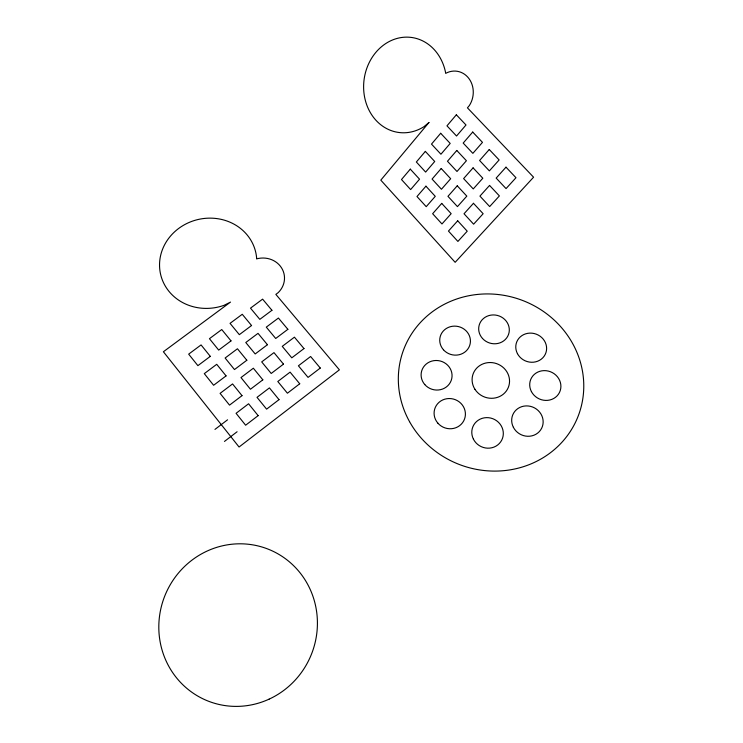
<?xml version="1.0" encoding="UTF-8"?>
<svg xmlns="http://www.w3.org/2000/svg" width="743" height="743" viewBox="0 0 743 743"><rect width="100%" height="100%" fill="white"/><g stroke="black" fill="none" stroke-linecap="round" stroke-linejoin="round"><path stroke-width="1.11" d="M224.47 441.426L237.101 431.757M214.959 429.408L227.562 419.804M256.623 257.951L256.567 258.898A22.104 20.525 -9.2 0 1 281.458 267.731A22.104 20.525 -9.2 0 1 278.226 292.612L275.857 294.395L339.393 369.838L239.06 447.017L163.386 351.755L230.497 302.095L224.024 305.336A48.824 44.914 -13.6 0 1 161.027 276.024A48.824 44.914 -13.6 0 1 200.229 219.055A48.824 44.914 -13.6 0 1 256.623 257.951M428.943 122.521L380.806 180.14L455.153 262.307L533.576 177.206L467.44 107.837L469.316 105.608A22.123 19.541 -79.8 0 0 469.009 78.647A22.123 19.541 -79.8 0 0 445.661 73.381L445.54 72.377A47.942 41.376 -82.4 0 0 392.527 39.983A47.942 41.376 -82.4 0 0 366.708 104.8A47.942 41.376 -82.4 0 0 423.881 126.747L428.943 122.521M410.303 169.135L401.489 179.537L410.638 189.567L419.535 179.193L410.303 169.135M425.34 151.386L416.349 162.002L425.628 172.079L434.711 161.491L425.34 151.386M440.683 133.276L431.507 144.105L440.933 154.228L450.193 143.427L440.683 133.276M456.341 114.793L446.97 125.846L456.546 136.015L466 124.982L456.341 114.793M425.934 186.177L416.981 196.533L426.222 206.675L435.259 196.338L425.934 186.177M441.212 168.503L432.073 179.072L441.453 189.261L450.676 178.719L441.212 168.503M456.796 150.467L447.472 161.259L457.001 171.484L466.409 160.729L456.796 150.467M472.706 132.059L463.186 143.074L472.864 153.355L482.476 142.368L472.706 132.059M441.732 203.396L432.64 213.705L441.974 223.959L451.159 213.668L441.732 203.396M457.251 185.806L447.964 196.328L457.456 206.619L466.818 196.133L457.251 185.806M473.087 167.853L463.613 178.589L473.245 188.936L482.811 178.227L473.087 167.853M489.256 149.519L479.588 160.488L489.368 170.881L499.138 159.94L489.256 149.519M457.697 220.801L448.456 231.064L457.902 241.429L467.226 231.194L457.697 220.801M473.467 203.294L464.031 213.77L473.625 224.182L483.145 213.733L473.467 203.294M489.563 185.425L479.932 196.115L489.674 206.573L499.389 195.911L489.563 185.425M505.992 167.175L496.166 178.097L506.057 188.601L515.976 177.716L505.992 167.175M258.146 415.634L245.627 425.219L236.079 413.312L248.58 403.783L258.146 415.634M279.024 399.641L266.607 409.152L257.022 397.347L269.421 387.892L279.024 399.641M299.726 383.778L287.411 393.214L277.798 381.503L290.095 372.132L299.726 383.778M320.27 368.045L308.057 377.398L298.407 365.797L310.611 356.501L320.27 368.045M242.014 395.647L229.531 405.13L220.095 393.363L232.559 383.936L242.014 395.647M262.836 379.831L250.447 389.239L240.983 377.565L253.344 368.212L262.836 379.831M283.492 364.135L271.204 373.469L261.703 361.897L273.972 352.628L283.492 364.135M303.98 348.569L291.795 357.829L282.256 346.359L294.423 337.164L303.98 348.569M226.067 375.893L213.612 385.273L204.288 373.636L216.724 364.311L226.067 375.893M246.834 360.244L234.482 369.55L225.12 358.015L237.454 348.764L246.834 360.244M267.434 344.724L255.183 353.956L245.784 342.514L258.025 333.347L267.434 344.724M287.866 329.325L275.709 338.483L266.291 327.143L278.421 318.041L287.866 329.325M210.306 356.361L197.889 365.649L188.666 354.142L201.065 344.919L210.306 356.361M231.017 340.888L218.693 350.092L209.442 338.687L221.739 329.539L231.017 340.888M251.561 325.527L239.339 334.666L230.051 323.354L242.255 314.28L251.561 325.527M271.938 310.295L259.818 319.36L250.502 308.141L262.604 299.141L271.938 310.295M409.56 421.68A93.377 87.906 20.4 0 0 570.104 431.757A93.377 87.906 20.4 0 0 493.482 294.117A93.377 87.906 20.4 0 0 409.56 421.68M474.926 389.267A18.854 17.748 20.3 0 0 507.339 389.453A18.854 17.748 20.3 0 0 490.194 362.528A18.854 17.748 20.3 0 0 474.926 389.267M513.367 427.271A15.937 14.99 27.2 0 0 540.598 430.021A15.937 14.99 27.2 0 0 528.273 405.984A15.937 14.99 27.2 0 0 513.367 427.271M473.412 439.122A15.909 15.129 25.8 0 0 500.661 441.89A15.909 15.129 25.8 0 0 488.578 417.705A15.909 15.129 25.8 0 0 473.412 439.122M437.878 423.166A15.733 15.027 19.6 0 0 464.533 419.052A15.733 15.027 19.6 0 0 446.84 398.722A15.733 15.027 19.6 0 0 437.878 423.166M424.81 384.595A15.529 14.739 14.2 0 0 451.177 380.555A15.529 14.739 14.2 0 0 433.763 360.671A15.529 14.739 14.2 0 0 424.81 384.595M443.46 349.786A15.399 14.451 13.7 0 0 469.576 345.811A15.399 14.451 13.7 0 0 452.208 326.307A15.399 14.451 13.7 0 0 443.46 349.786M482.495 338.464A15.408 14.34 16.6 0 0 508.518 334.499A15.408 14.34 16.6 0 0 490.974 315.116A15.408 14.34 16.6 0 0 482.495 338.464M517.434 353.631A15.566 14.442 20.7 0 0 544.117 356.25A15.566 14.442 20.7 0 0 532.025 333.18A15.566 14.442 20.7 0 0 517.434 353.631M531.421 391.589A15.789 14.702 24.8 0 0 558.411 394.273A15.789 14.702 24.8 0 0 546.086 370.701A15.789 14.702 24.8 0 0 531.421 391.589M269.115 699.135A81.674 78.897 -67.9 0 0 285.823 559.005A81.674 78.897 -67.9 0 0 159.401 617.154A81.674 78.897 -67.9 0 0 269.115 699.135"/></g></svg>
